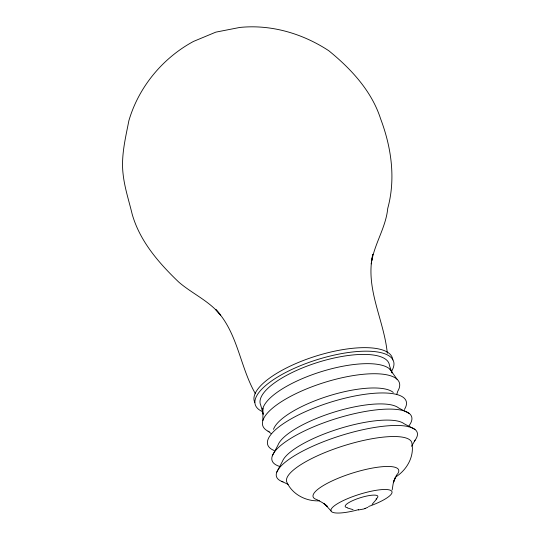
<?xml version="1.0" encoding="UTF-8"?>
<svg xmlns="http://www.w3.org/2000/svg" width="540" height="540" viewBox="0 0 540 540"><rect width="100%" height="100%" fill="white"/><g stroke="black" fill="none" stroke-linecap="round" stroke-linejoin="round"><path stroke-width="0.81" d="M262.872 420.512L262.966 408.213M392.175 489.935L393.147 483.766L395.01 477.866L393.302 482.497L396.542 475.511M371.729 260.638L372.83 254.252C364.959 288.725 384.082 319.788 387.302 353.261M371.183 263.891L371.466 262.406M371.756 260.921C375.057 242.784 385.965 226.955 387.74 208.406C395.888 178.578 391.365 147.299 380.599 118.787C371.669 90.977 350.98 68.776 328.766 50.72C302.582 33.534 271.188 24.259 239.828 27.439L215.811 32.144L193.502 41.425C162.709 58.01 138.686 87.055 128.871 120.704C125.456 138.274 120.96 156.047 123.1 174.089C124.578 187.758 128.972 200.846 132.172 214.164C139.84 241.238 158.807 262.953 178.686 282.029C192.152 293.679 209.223 300.922 220.556 315.077M396.765 394.342L397.751 391.244A71.591 22.741 -17.4 0 0 323.872 382.637A71.591 22.741 -17.4 0 0 269.257 431.777M276.824 472.108L282.461 461.288A65.03 18.077 -17.4 0 1 339.775 428.531A65.03 18.077 -17.4 0 1 404.129 423.752L414.99 429.469M272.329 455.821L277.945 445.19A64.517 18.9 -17.4 0 1 334.577 411.98A64.517 18.9 -17.4 0 1 398.655 407.983L409.388 413.552M411.575 446.263L415.139 440.14M408.443 426.85L409.732 424.676A73.143 20.844 -17.4 0 0 334.274 419.195A73.143 20.844 -17.4 0 0 279.342 466.337M376.765 498.893L372.08 504.407M395.813 476.874C406.681 470.03 414.322 456.8 411.973 443.792A65.549 17.226 -17.4 0 0 345.04 445.365A65.549 17.226 -17.4 0 0 286.949 482.409C292.559 494.613 306.315 501.586 319.484 500.803M367.936 507.263L363.825 508.977L358.364 509.983M364.986 508.586L365.33 508.437M353.059 509.652L347.423 507.978M281.671 481.363L288.171 484.38M317.527 499.952L322.63 502.747L327.308 506.358L323.804 503.381L325.802 505.069M268.043 431.197L271.303 433.688M325.384 504.731L331.013 510.914M220.496 314.948L215.656 309.406C237.998 332.897 239.787 366.647 255.454 393.788M389.894 369.164L397.015 379.215M392.047 372.958L389.455 365.567A67.473 22.727 -17.4 0 0 318.958 362.023A67.473 22.727 -17.4 0 0 260.732 405.162L263.25 414.234A67.784 22.255 -17.4 0 1 318.755 372.465A67.784 22.255 -17.4 0 1 392.087 372.303M283 481.856A73.73 19.892 -17.4 0 1 341.847 435.287A73.73 19.892 -17.4 0 1 414.322 441.227M274.185 450.515A72.569 21.755 -17.4 0 1 330.041 402.354A72.569 21.755 -17.4 0 1 404.406 409.455M262.703 411.723A72.475 24.476 -17.4 0 1 317.439 359.573A72.475 24.476 -17.4 0 1 391.318 371.642M358.513 509.659A31.961 7.223 -17.4 0 1 334.807 505.467A31.961 7.223 -17.4 0 1 385.884 489.497A31.961 7.223 -17.4 0 1 368.564 506.513M347.22 507.6A17.098 3.861 -17.4 0 1 361.334 497.428A17.098 3.861 -17.4 0 1 376.022 498.987M316.98 499.622A44.834 10.888 -17.4 0 1 354.092 472.581A44.834 10.888 -17.4 0 1 396.185 475.517M254.779 402.394A72.347 24.665 -17.4 0 1 317.068 355.745A72.347 24.665 -17.4 0 1 392.762 359.957M273.503 429.347A64.01 19.697 -17.4 0 1 329.468 395.699A64.01 19.697 -17.4 0 1 393.262 392.459"/></g></svg>
